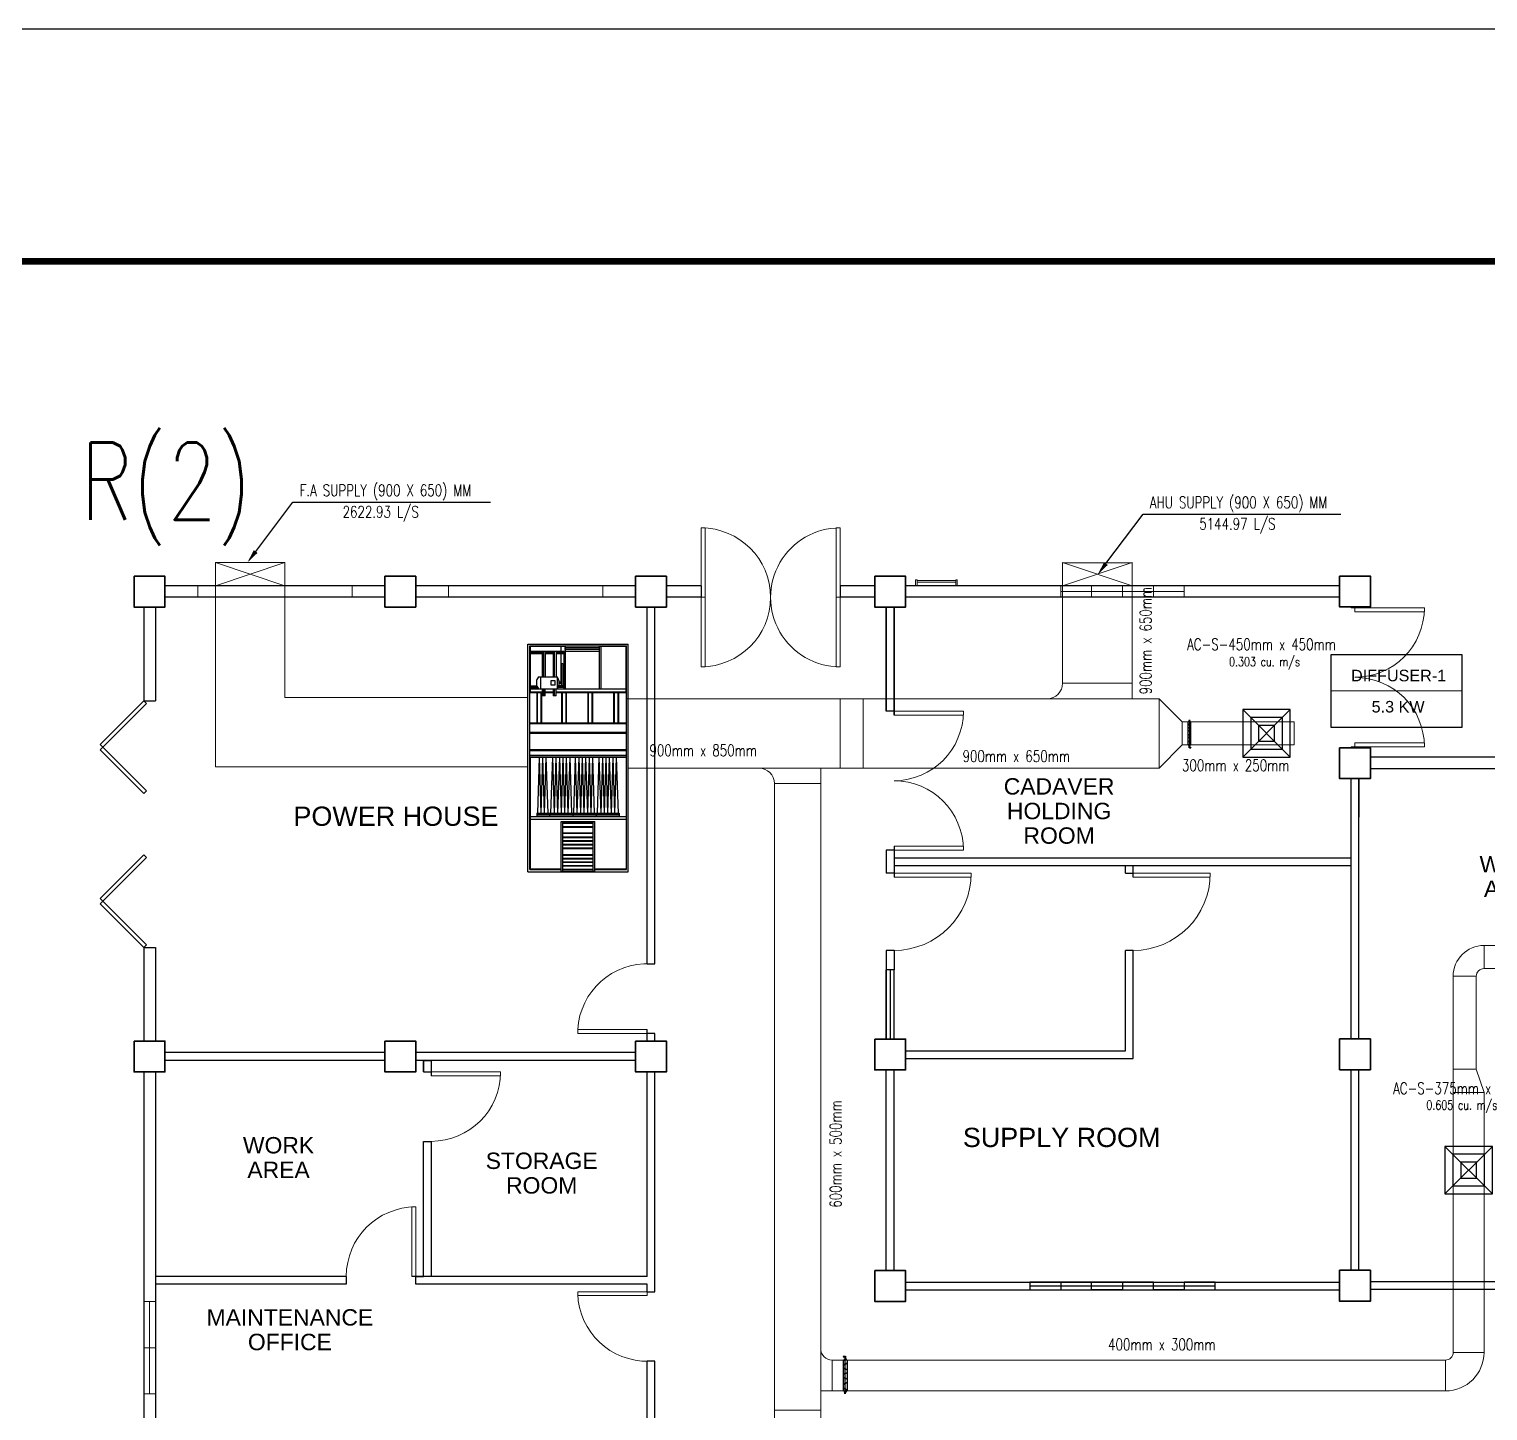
# Model space of a CAD drawing. Header units: millimetres. Extents: x -116 to 421, y 1 to 342.
# Drawn here: x 117.76 to 136.67, y 142.86 to 160.77 of the extents above; entities that cross this region are included whole.
import ezdxf
from ezdxf import colors
from ezdxf.entities.mleader import LeaderData, LeaderLine
from ezdxf.math import Vec2, Vec3

# ---------------------------------------------------------------- set-up
doc = ezdxf.new("R2010")
doc.units = ezdxf.units.MM
doc.header["$MEASUREMENT"] = 0
for name, color, linetype in [('.1', 1, 'Continuous'), ('A.C.VOLUM DAMPER', 7, 'Continuous'), ('diffuser', 7, 'Continuous'), ('ducting label', 7, 'Continuous'), ('label', 7, 'Continuous'), ('Legends', 7, 'Continuous'), ('template', 7, 'Continuous')]:
    doc.layers.add(name, color=color, linetype=linetype)
doc.layers.add('ahu line', color=7, linetype='Continuous', lineweight=20)
doc.styles.add('Arch-Dim', font='simplex.shx', dxfattribs={"width": 0.75})
doc.styles.add('arial', font='arial.ttf')
doc.styles.get("Standard").update_dxf_attribs({"font": 'arial.ttf'})
doc.styles.add('SWISSLT175', font='swissl.ttf', dxfattribs={"height": 0.175})

# ---------------------------------------------------------------- blocks, each defined once
blk = doc.blocks.new('AC-S-12')
at = {"layer": 'diffuser'}
for p, q in [((-0.15, 0.15), (0.15, -0.15)), ((0.15, 0.15), (-0.15, -0.15)), ((-0.15, 0.15), (-0.15, -0.15)), ((0.15, 0.15), (-0.15, 0.15)), ((-0.1, 0.1), (-0.1, -0.1)), ((0.1, 0.1), (-0.1, 0.1)), ((0.1, -0.1), (0.1, 0.1)), ((0.15, -0.15), (0.15, 0.15)), ((-0.05, 0.05), (-0.05, -0.05)), ((0.05, 0.05), (-0.05, 0.05)), ((0.05, -0.05), (0.05, 0.05)), ((-0.05, -0.05), (0.05, -0.05)), ((-0.15, -0.15), (0.15, -0.15)), ((-0.1, -0.1), (0.1, -0.1))]:
    blk.add_line(p, q, dxfattribs=at)
for points in [[(-0.3582, 0.3582, 0, 0.0447, 0), (-0.2951, 0.295, 0, 0, 0), (-0.15, 0.15, 0, 0, 0)], [(0.3582, 0.3582, 0, 0.0447, 0), (0.2951, 0.295, 0, 0, 0), (0.15, 0.15, 0, 0, 0)], [(-0.3582, -0.3582, 0, 0.0447, 0), (-0.2951, -0.295, 0, 0, 0), (-0.15, -0.15, 0, 0, 0)], [(0.3582, -0.3582, 0, 0.0447, 0), (0.2951, -0.295, 0, 0, 0), (0.15, -0.15, 0, 0, 0)]]:
    blk.add_lwpolyline(points, format="xyseb", dxfattribs=at)
blk = doc.blocks.new('fcu')
at = {"layer": 'diffuser', "color": 7, "xscale": 2.052644456280903, "yscale": 2.052644456280903, "zscale": 2.052644456280903}
blk.add_blockref('AC-S-12', (0, 0), dxfattribs=at)

msp = doc.modelspace()

# ---------------------------------------------------------------- hatches: boundary and pattern name
for points in [[(124.712, 152.753), (125.15, 152.753), (125.15, 152.726), (124.712, 152.726)], [(124.683, 152.544), (124.683, 152.236), (124.663, 152.236), (124.663, 152.544)]]:
    msp.add_hatch(color=256).paths.add_polyline_path(points)
at = {"layer": 'A.C.VOLUM DAMPER'}
h = msp.add_hatch(dxfattribs=at)
h.set_pattern_fill('ANSI31', color=256, scale=0.001864, angle=-90, style=0)
h.set_pattern_definition([(315, (-296.8530908, -89.86526054), (0.00016477009232, 0.00016477009232), [])])
h.paths.add_polyline_path([(132.806, 151.478), (132.811, 151.478), (132.811, 151.489), (132.794, 151.489), (132.794, 151.478), (132.799, 151.478), (132.799, 151.451), (132.823, 151.451), (132.823, 151.457), (132.806, 151.457)])
h = msp.add_hatch(dxfattribs=at)
h.set_pattern_fill('ANSI31', color=256, scale=0.002646, angle=-270, style=0)
h.set_pattern_definition([(135, (738.28858828, 486.14475648), (-0.00023391046708, -0.00023391046708), [])])
h.paths.add_polyline_path([(128.337, 143.53), (128.33, 143.53), (128.33, 143.515), (128.354, 143.515), (128.354, 143.53), (128.347, 143.53), (128.347, 143.568), (128.313, 143.568), (128.313, 143.559), (128.337, 143.559)])

# ---------------------------------------------------------------- linework, layer by layer
at = {"layer": '.1', "color": 0}
msp.add_line((191.938, 160.768), (92.663, 160.768), dxfattribs=at)
at = {"color": 8, "lineweight": 13}
for p, q in [((126.474, 153.403), (126.474, 154.303)), ((126.474, 154.303), (126.524, 154.303)), ((126.524, 154.303), (126.524, 153.403)), ((128.274, 154.303), (128.224, 154.303)), ((128.224, 154.303), (128.224, 153.403)), ((128.274, 153.403), (128.274, 154.303)), ((126.474, 153.403), (126.474, 152.503)), ((126.474, 153.403), (126.524, 153.403)), ((126.524, 153.403), (126.474, 153.403)), ((126.474, 153.353), (126.474, 152.502)), ((126.524, 152.503), (126.524, 153.403)), ((128.224, 152.503), (128.224, 153.403)), ((128.224, 153.403), (128.274, 153.403)), ((128.224, 153.403), (128.274, 153.403)), ((128.274, 153.453), (128.274, 153.353)), ((128.274, 153.403), (128.274, 152.503)), ((128.274, 153.353), (128.274, 152.503)), ((134.899, 153.278), (134.899, 153.266)), ((134.899, 153.266), (134.949, 153.266)), ((134.949, 153.266), (135.849, 153.266)), ((134.949, 153.216), (134.949, 153.266)), ((135.849, 153.216), (134.949, 153.216)), ((134.999, 153.266), (134.999, 153.278)), ((135.849, 153.266), (135.849, 153.216)), ((126.474, 152.503), (126.524, 152.503)), ((128.274, 152.503), (128.224, 152.503)), ((128.974, 151.926), (129.874, 151.926)), ((129.874, 151.876), (128.974, 151.876)), ((129.874, 151.926), (129.874, 151.876)), ((134.899, 151.454), (134.899, 151.466)), ((134.899, 151.466), (134.949, 151.466)), ((135.849, 151.516), (134.949, 151.516)), ((134.949, 151.466), (134.949, 151.516)), ((134.949, 151.466), (135.849, 151.466)), ((134.999, 151.454), (134.999, 151.466)), ((135.849, 151.466), (135.849, 151.516)), ((129.874, 150.176), (128.974, 150.176)), ((129.874, 150.126), (129.874, 150.176)), ((128.974, 150.126), (129.874, 150.126)), ((128.974, 149.826), (129.974, 149.826)), ((129.974, 149.776), (128.974, 149.776)), ((129.974, 149.826), (129.974, 149.776)), ((132.074, 149.826), (133.074, 149.826)), ((133.074, 149.776), (132.074, 149.776)), ((124.874, 147.801), (125.774, 147.801)), ((124.874, 147.751), (124.874, 147.801)), ((125.774, 147.751), (124.874, 147.751)), ((122.974, 147.251), (123.874, 147.251)), ((123.874, 147.201), (122.974, 147.201)), ((123.874, 147.251), (123.874, 147.201)), ((122.724, 145.501), (122.724, 144.601)), ((122.774, 145.501), (122.724, 145.501)), ((122.774, 144.601), (122.774, 145.501)), ((124.874, 144.401), (124.874, 144.351)), ((125.774, 144.401), (124.874, 144.401)), ((124.874, 144.351), (125.774, 144.351)), ((125.774, 144.351), (125.774, 144.401))]:
    msp.add_line(p, q, dxfattribs=at)
at = {"color": 8, "lineweight": 25}
for p, q in [((122.374, 153.553), (119.524, 153.553)), ((125.624, 153.553), (122.774, 153.553)), ((126.474, 153.553), (126.024, 153.553)), ((126.474, 153.553), (126.024, 153.553)), ((126.474, 153.553), (126.474, 153.403)), ((128.724, 153.553), (128.274, 153.553)), ((128.724, 153.553), (128.274, 153.553)), ((128.274, 153.553), (128.274, 153.403)), ((134.749, 153.553), (129.124, 153.553)), ((122.374, 153.403), (119.524, 153.403)), ((125.624, 153.403), (122.774, 153.403)), ((126.474, 153.403), (126.024, 153.403)), ((128.724, 153.403), (128.274, 153.403)), ((134.749, 153.403), (129.124, 153.403)), ((119.249, 153.276), (119.249, 152.063)), ((119.249, 153.276), (119.249, 152.063)), ((119.399, 153.276), (119.399, 152.063)), ((125.774, 148.651), (125.774, 153.276)), ((125.874, 148.651), (125.874, 153.276)), ((128.874, 151.926), (128.874, 153.276)), ((128.874, 153.276), (128.874, 151.926)), ((128.974, 151.876), (128.974, 153.276)), ((128.974, 153.276), (128.974, 151.876)), ((119.249, 152.063), (119.399, 152.063)), ((128.974, 151.926), (128.874, 151.926)), ((140.749, 151.329), (135.149, 151.329)), ((140.749, 151.179), (135.149, 151.179)), ((134.899, 147.679), (134.899, 151.054)), ((134.899, 150.526), (134.899, 151.054)), ((134.999, 147.679), (134.999, 151.054)), ((134.999, 151.054), (134.999, 150.554)), ((128.974, 150.176), (128.974, 149.776)), ((128.874, 150.126), (128.874, 149.826)), ((128.974, 150.126), (128.874, 150.126)), ((128.974, 150.026), (134.899, 150.026)), ((128.974, 149.826), (128.874, 149.826)), ((128.974, 149.926), (134.899, 149.926)), ((131.974, 149.826), (131.974, 149.926)), ((131.974, 149.826), (132.074, 149.826)), ((132.074, 149.776), (132.074, 149.926)), ((119.249, 148.863), (119.249, 147.651)), ((119.249, 148.863), (119.249, 147.651)), ((119.249, 148.863), (119.399, 148.863)), ((119.399, 148.863), (119.399, 147.651)), ((128.874, 148.826), (128.874, 148.576)), ((128.974, 148.826), (128.874, 148.826)), ((128.974, 148.826), (128.974, 148.576)), ((132.074, 148.826), (131.974, 148.826)), ((131.974, 147.526), (131.974, 148.826)), ((132.074, 147.426), (132.074, 148.826)), ((125.774, 147.651), (125.774, 147.801)), ((125.874, 147.751), (125.774, 147.751)), ((125.874, 147.651), (125.874, 147.751)), ((122.374, 147.501), (119.524, 147.501)), ((125.624, 147.501), (122.774, 147.501)), ((129.124, 147.526), (131.974, 147.526)), ((122.374, 147.401), (119.524, 147.401)), ((125.624, 147.401), (122.774, 147.401)), ((122.874, 147.401), (122.974, 147.401)), ((122.874, 147.251), (122.874, 147.401)), ((122.874, 147.401), (122.874, 147.251)), ((122.974, 147.401), (122.974, 147.201)), ((129.124, 147.426), (131.974, 147.426)), ((119.249, 147.251), (119.249, 141.651)), ((119.399, 147.251), (119.399, 141.651)), ((122.874, 147.251), (122.974, 147.251)), ((125.774, 144.601), (125.774, 147.251)), ((125.874, 144.401), (125.874, 147.251)), ((128.874, 144.676), (128.874, 147.276)), ((128.974, 144.676), (128.974, 147.276)), ((134.899, 144.679), (134.899, 147.279)), ((134.999, 144.679), (134.999, 147.279)), ((122.874, 144.601), (122.874, 146.351)), ((122.874, 146.351), (122.974, 146.351)), ((122.974, 146.351), (122.974, 144.601)), ((121.874, 144.601), (119.399, 144.601)), ((121.874, 144.501), (119.399, 144.501)), ((121.874, 144.601), (121.874, 144.501)), ((125.774, 144.601), (122.724, 144.601)), ((122.774, 144.601), (122.874, 144.601)), ((122.774, 144.501), (122.774, 144.601)), ((125.774, 144.501), (122.774, 144.501)), ((125.774, 144.401), (125.774, 144.501)), ((129.124, 144.526), (134.749, 144.526)), ((140.749, 144.529), (135.149, 144.529)), ((125.774, 144.401), (125.874, 144.401)), ((129.124, 144.426), (134.749, 144.426)), ((140.749, 144.429), (135.149, 144.429)), ((125.774, 141.651), (125.774, 143.501)), ((125.874, 143.501), (125.774, 143.501)), ((125.874, 141.651), (125.874, 143.501))]:
    msp.add_line(p, q, dxfattribs=at)
at = {"color": 8, "lineweight": 9}
for p, q in [((119.949, 153.553), (119.949, 153.403)), ((121.949, 153.553), (121.949, 153.403)), ((124.199, 153.553), (123.199, 153.553)), ((123.199, 153.553), (123.199, 153.403)), ((124.199, 153.553), (125.199, 153.553)), ((125.199, 153.553), (125.199, 153.403)), ((129.274, 153.631), (129.254, 153.631)), ((129.254, 153.631), (129.254, 153.551)), ((129.274, 153.551), (129.274, 153.631)), ((129.524, 153.621), (129.274, 153.621)), ((129.524, 153.601), (129.274, 153.601)), ((129.524, 153.621), (129.774, 153.621)), ((129.524, 153.601), (129.774, 153.601)), ((129.774, 153.551), (129.774, 153.631)), ((129.774, 153.631), (129.794, 153.631)), ((129.794, 153.631), (129.794, 153.551)), ((131.936, 153.553), (131.136, 153.553)), ((131.136, 153.553), (131.136, 153.403)), ((131.536, 153.553), (131.536, 153.403)), ((131.936, 153.553), (132.736, 153.553)), ((131.936, 153.553), (131.936, 153.403)), ((132.336, 153.553), (132.336, 153.403)), ((132.736, 153.553), (132.736, 153.403)), ((132.736, 153.478), (131.136, 153.478)), ((119.399, 144.276), (119.249, 144.276)), ((119.324, 144.276), (119.324, 143.076)), ((119.399, 143.676), (119.399, 144.276)), ((119.399, 143.676), (119.249, 143.676)), ((119.399, 143.676), (119.399, 143.076)), ((119.399, 143.076), (119.249, 143.076))]:
    msp.add_line(p, q, dxfattribs=at)
for p, q in [((124.227, 152.796), (125.527, 152.796)), ((124.227, 149.846), (124.227, 152.796)), ((125.527, 149.846), (125.527, 152.796)), ((124.252, 152.773), (125.506, 152.773)), ((124.252, 149.874), (124.252, 152.773)), ((124.712, 152.765), (124.258, 152.765)), ((124.258, 152.765), (124.258, 152.172)), ((125.15, 152.702), (124.258, 152.702)), ((124.414, 152.689), (124.258, 152.689)), ((124.414, 152.686), (124.258, 152.686)), ((124.414, 152.671), (124.258, 152.671)), ((124.414, 152.702), (124.414, 152.371)), ((124.433, 152.371), (124.433, 152.702)), ((124.435, 152.371), (124.435, 152.702)), ((124.454, 152.702), (124.454, 152.371)), ((124.554, 152.689), (124.454, 152.689)), ((124.554, 152.686), (124.454, 152.686)), ((124.554, 152.671), (124.454, 152.671)), ((124.554, 152.702), (124.554, 152.371)), ((124.573, 152.371), (124.573, 152.702)), ((124.574, 152.371), (124.574, 152.702)), ((124.593, 152.702), (124.593, 152.371)), ((124.692, 152.689), (124.593, 152.689)), ((124.692, 152.686), (124.593, 152.686)), ((124.692, 152.671), (124.593, 152.671)), ((124.654, 152.765), (124.654, 152.702)), ((124.654, 152.671), (124.654, 152.302)), ((124.692, 152.702), (124.692, 152.218)), ((124.712, 152.765), (124.712, 152.218)), ((125.15, 152.765), (125.15, 152.218)), ((125.498, 152.765), (125.15, 152.765)), ((125.175, 152.765), (125.175, 152.218)), ((125.498, 152.765), (125.498, 152.172)), ((125.506, 149.874), (125.506, 152.773)), ((124.258, 152.255), (124.342, 152.255)), ((124.258, 152.249), (124.344, 152.249)), ((124.258, 152.245), (124.346, 152.245)), ((124.258, 152.236), (124.352, 152.236)), ((124.258, 152.218), (125.498, 152.218)), ((124.339, 152.324), (124.339, 152.265)), ((124.339, 152.324), (124.339, 152.265)), ((124.374, 152.371), (124.608, 152.371)), ((124.39, 152.371), (124.39, 152.218)), ((124.39, 152.371), (124.39, 152.218)), ((124.39, 152.371), (124.608, 152.371)), ((124.414, 152.218), (124.414, 152.125)), ((124.433, 152.125), (124.433, 152.218)), ((124.435, 152.125), (124.435, 152.218)), ((124.454, 152.125), (124.454, 152.218)), ((124.554, 152.218), (124.554, 152.125)), ((124.573, 152.125), (124.573, 152.218)), ((124.574, 152.125), (124.574, 152.218)), ((124.593, 152.125), (124.593, 152.218)), ((124.608, 152.371), (124.608, 152.218)), ((124.608, 152.371), (124.608, 152.218)), ((124.692, 152.236), (124.62, 152.236)), ((124.692, 152.245), (124.624, 152.245)), ((124.692, 152.249), (124.625, 152.249)), ((124.692, 152.255), (124.626, 152.255)), ((124.628, 152.324), (124.628, 152.265)), ((124.628, 152.324), (124.628, 152.265)), ((124.663, 152.302), (124.628, 152.302)), ((124.663, 152.288), (124.628, 152.288)), ((124.414, 152.172), (124.252, 152.172)), ((124.414, 152.164), (124.258, 152.164)), ((124.347, 151.77), (124.347, 152.164)), ((124.354, 151.77), (124.354, 152.164)), ((124.401, 151.77), (124.401, 152.164)), ((124.408, 151.77), (124.408, 152.164)), ((124.454, 152.125), (124.414, 152.125)), ((124.554, 152.172), (124.454, 152.172)), ((124.554, 152.164), (124.454, 152.164)), ((124.593, 152.125), (124.554, 152.125)), ((125.506, 152.172), (124.593, 152.172)), ((125.5, 152.164), (124.593, 152.164)), ((124.669, 151.77), (124.669, 152.164)), ((124.676, 151.77), (124.676, 152.164)), ((124.723, 151.77), (124.723, 152.164)), ((124.73, 151.77), (124.73, 152.164)), ((125.008, 151.77), (125.008, 152.164)), ((125.015, 151.77), (125.015, 152.164)), ((125.062, 151.77), (125.062, 152.164)), ((125.069, 151.77), (125.069, 152.164)), ((125.344, 151.77), (125.344, 152.164)), ((125.351, 151.77), (125.351, 152.164)), ((125.398, 151.77), (125.398, 152.164)), ((125.405, 151.77), (125.405, 152.164)), ((125.506, 151.77), (124.252, 151.77)), ((125.506, 151.762), (124.252, 151.762)), ((125.506, 151.649), (124.252, 151.649)), ((125.506, 151.641), (124.258, 151.641)), ((125.506, 151.639), (124.258, 151.639)), ((125.506, 151.425), (124.252, 151.425)), ((125.506, 151.353), (124.252, 151.353)), ((125.506, 151.35), (124.252, 151.35)), ((125.506, 151.416), (124.258, 151.416)), ((125.506, 151.414), (124.258, 151.414)), ((124.258, 151.326), (124.258, 149.884)), ((125.5, 151.325), (124.258, 151.325)), ((124.355, 150.607), (124.377, 151.325)), ((124.4, 150.607), (124.377, 151.325)), ((124.4, 150.607), (124.422, 151.325)), ((124.445, 150.607), (124.422, 151.325)), ((124.445, 150.607), (124.467, 151.325)), ((124.49, 150.607), (124.467, 151.325)), ((124.527, 150.607), (124.55, 151.325)), ((124.572, 150.607), (124.55, 151.325)), ((124.572, 150.607), (124.595, 151.325)), ((124.617, 150.607), (124.595, 151.325)), ((124.617, 150.607), (124.64, 151.325)), ((124.662, 150.607), (124.64, 151.325)), ((124.662, 150.607), (124.685, 151.325)), ((124.707, 150.607), (124.685, 151.325)), ((124.707, 150.607), (124.73, 151.325)), ((124.752, 150.607), (124.73, 151.325)), ((124.752, 150.607), (124.774, 151.325)), ((124.797, 150.607), (124.774, 151.325)), ((124.823, 150.607), (124.846, 151.325)), ((124.868, 150.607), (124.846, 151.325)), ((124.868, 150.607), (124.891, 151.325)), ((124.913, 150.607), (124.891, 151.325)), ((124.913, 150.607), (124.936, 151.325)), ((124.958, 150.607), (124.936, 151.325)), ((124.958, 150.607), (124.981, 151.325)), ((125.003, 150.607), (124.981, 151.325)), ((125.003, 150.607), (125.026, 151.325)), ((125.048, 150.607), (125.026, 151.325)), ((125.048, 150.607), (125.07, 151.325)), ((125.093, 150.607), (125.07, 151.325)), ((125.131, 150.607), (125.154, 151.325)), ((125.176, 150.607), (125.154, 151.325)), ((125.176, 150.607), (125.198, 151.325)), ((125.221, 150.607), (125.198, 151.325)), ((125.221, 150.607), (125.243, 151.325)), ((125.266, 150.607), (125.243, 151.325)), ((125.266, 150.607), (125.288, 151.325)), ((125.311, 150.607), (125.288, 151.325)), ((125.311, 150.607), (125.333, 151.325)), ((125.356, 150.607), (125.333, 151.325)), ((125.356, 150.607), (125.378, 151.325)), ((125.401, 150.607), (125.378, 151.325)), ((125.5, 151.326), (125.5, 149.884)), ((125.5, 150.559), (124.258, 150.559)), ((125.5, 150.523), (124.258, 150.523)), ((124.344, 150.607), (125.41, 150.607)), ((124.344, 150.607), (124.344, 150.559)), ((124.344, 150.592), (125.41, 150.592)), ((124.344, 150.572), (125.41, 150.572)), ((124.508, 150.607), (124.508, 150.559)), ((124.811, 150.607), (124.811, 150.559)), ((125.114, 150.607), (125.114, 150.559)), ((125.41, 150.607), (125.41, 150.559)), ((124.66, 150.499), (125.094, 150.499)), ((124.66, 149.855), (124.66, 150.499)), ((124.679, 149.855), (124.679, 150.499)), ((124.679, 150.483), (125.075, 150.483)), ((124.679, 150.476), (125.075, 150.476)), ((124.679, 150.431), (125.075, 150.431)), ((124.679, 150.424), (125.075, 150.424)), ((124.679, 150.35), (125.075, 150.35)), ((124.679, 150.344), (125.075, 150.344)), ((125.075, 149.855), (125.075, 150.499)), ((125.094, 149.855), (125.094, 150.499)), ((124.679, 150.297), (125.075, 150.297)), ((124.679, 150.29), (125.075, 150.29)), ((124.679, 150.25), (125.075, 150.25)), ((124.679, 150.243), (125.075, 150.243)), ((124.679, 150.203), (125.075, 150.203)), ((124.679, 150.196), (125.075, 150.196)), ((124.679, 150.156), (125.075, 150.156)), ((124.679, 150.149), (125.075, 150.149)), ((124.679, 150.069), (125.075, 150.069)), ((124.679, 150.062), (125.075, 150.062)), ((124.679, 150.022), (125.075, 150.022)), ((124.679, 150.015), (125.075, 150.015)), ((124.679, 149.975), (125.075, 149.975)), ((124.679, 149.968), (125.075, 149.968)), ((124.227, 149.846), (125.527, 149.846)), ((124.252, 149.874), (124.66, 149.874)), ((124.258, 149.884), (124.66, 149.884)), ((124.66, 149.855), (125.094, 149.855)), ((124.679, 149.928), (125.075, 149.928)), ((124.679, 149.921), (125.075, 149.921)), ((124.679, 149.881), (125.075, 149.881)), ((124.679, 149.874), (125.075, 149.874)), ((125.094, 149.884), (125.5, 149.884)), ((125.094, 149.874), (125.506, 149.874))]:
    msp.add_line(p, q)
at = {"color": 8, "lineweight": 9, "ltscale": 0.4}
msp.add_line((136.467, 151.179), (135.977, 151.179), dxfattribs=at)
at = {"color": 8, "lineweight": -2}
for p, q in [((125.774, 148.651), (125.874, 148.651)), ((128.874, 147.676), (128.874, 148.576)), ((128.874, 148.576), (128.874, 147.676)), ((128.974, 148.576), (128.874, 148.576)), ((128.924, 148.576), (128.924, 147.676)), ((128.974, 147.676), (128.974, 148.576)), ((128.974, 147.676), (128.974, 148.576)), ((131.974, 147.426), (132.074, 147.426)), ((131.936, 144.526), (130.736, 144.526)), ((130.736, 144.526), (130.736, 144.426)), ((130.736, 144.476), (133.136, 144.476)), ((131.536, 144.526), (131.136, 144.526)), ((131.136, 144.526), (131.136, 144.426)), ((131.536, 144.426), (131.536, 144.526)), ((132.336, 144.526), (131.936, 144.526)), ((131.936, 144.526), (131.936, 144.426)), ((132.336, 144.426), (132.336, 144.526)), ((133.136, 144.526), (132.736, 144.526)), ((132.736, 144.526), (132.736, 144.426)), ((133.136, 144.426), (133.136, 144.526)), ((130.736, 144.426), (133.136, 144.426)), ((131.936, 144.426), (131.536, 144.426)), ((132.736, 144.426), (132.336, 144.426))]:
    msp.add_line(p, q, dxfattribs=at)
at = {"color": 8, "lineweight": 35}
for points in [[(119.124, 153.676), (119.524, 153.676), (119.524, 153.276), (119.124, 153.276)], [(122.374, 153.676), (122.774, 153.676), (122.774, 153.276), (122.374, 153.276)], [(125.624, 153.676), (126.024, 153.676), (126.024, 153.276), (125.624, 153.276)], [(128.724, 153.676), (129.124, 153.676), (129.124, 153.276), (128.724, 153.276)], [(134.749, 153.678), (135.149, 153.678), (135.149, 153.278), (134.749, 153.278)], [(134.749, 151.454), (135.149, 151.454), (135.149, 151.054), (134.749, 151.054)], [(128.724, 147.676), (129.124, 147.676), (129.124, 147.276), (128.724, 147.276)], [(134.749, 147.679), (135.149, 147.679), (135.149, 147.279), (134.749, 147.279)], [(119.124, 147.651), (119.524, 147.651), (119.524, 147.251), (119.124, 147.251)], [(122.374, 147.651), (122.774, 147.651), (122.774, 147.251), (122.374, 147.251)], [(125.624, 147.651), (126.024, 147.651), (126.024, 147.251), (125.624, 147.251)], [(128.724, 144.676), (129.124, 144.676), (129.124, 144.276), (128.724, 144.276)], [(134.749, 144.679), (135.149, 144.679), (135.149, 144.279), (134.749, 144.279)]]:
    msp.add_lwpolyline(points, close=True, dxfattribs=at)
at = {"color": 8, "lineweight": 9}
for points in [[(119.949, 153.553), (121.949, 153.553), (121.949, 153.403), (119.949, 153.403)], [(123.199, 153.553), (125.199, 153.553), (125.199, 153.403), (123.199, 153.403)], [(131.136, 153.553), (132.736, 153.553), (132.736, 153.403), (131.136, 153.403)], [(130.736, 144.526), (133.136, 144.526), (133.136, 144.426), (130.736, 144.426)], [(119.249, 144.276), (119.399, 144.276), (119.399, 143.076), (119.249, 143.076)]]:
    msp.add_lwpolyline(points, close=True, dxfattribs=at)
for points in [[(124.712, 152.753), (125.15, 152.753), (125.15, 152.726), (124.712, 152.726)], [(124.683, 152.544), (124.683, 152.236), (124.663, 152.236), (124.663, 152.544)], [(124.582, 152.268), (124.582, 152.32), (124.527, 152.32), (124.527, 152.268)]]:
    msp.add_lwpolyline(points, close=True)
at = {"color": 8, "lineweight": 13}
for points in [[(119.284, 152.028), (119.249, 152.063), (118.683, 151.497), (118.718, 151.462)], [(119.284, 150.896), (119.249, 150.861), (118.683, 151.427), (118.718, 151.462)], [(119.284, 150.03), (119.249, 150.065), (118.683, 149.499), (118.718, 149.464)], [(119.284, 148.898), (119.249, 148.863), (118.683, 149.429), (118.718, 149.464)]]:
    msp.add_lwpolyline(points, close=True, dxfattribs=at)
for centre, radius, start, end in [((126.474, 153.403), 0.9, 270.0079, 90), ((128.274, 153.403), 0.9, 90, 270.0009), ((134.949, 153.266), 0.9, 270, 0), ((134.949, 151.466), 0.9, 0, 90), ((128.974, 151.926), 0.9, 270, 0), ((128.974, 150.126), 0.9, 0, 90), ((128.974, 149.826), 1, 270, 0), ((132.074, 149.826), 1, 270, 0), ((125.774, 147.751), 0.901, 86.8202, 176.8202), ((122.974, 147.251), 0.9, 270, 0), ((122.774, 144.601), 0.9, 90, 180), ((125.774, 144.401), 0.9, 181.5911, 271.5911)]:
    msp.add_arc(centre, radius, start, end, dxfattribs=at)
for centre, radius, start, end in [((124.406, 152.311), 0.0687, 118.1626, 169.0592), ((124.406, 152.278), 0.0687, 190.9408, 241.8374), ((124.54, 152.315), 0.0881, 5.8073, 39.822), ((124.549, 152.271), 0.0791, 318.1775, 356.1932)]:
    msp.add_arc(centre, radius, start, end)
at = {"layer": 'A.C.VOLUM DAMPER'}
for p, q in [((132.784, 151.789), (132.784, 151.489)), ((132.82, 151.742), (132.785, 151.762)), ((132.82, 151.723), (132.785, 151.703)), ((132.82, 151.655), (132.785, 151.676)), ((132.794, 151.792), (132.804, 151.801)), ((132.794, 151.79), (132.806, 151.801)), ((132.794, 151.801), (132.81, 151.801)), ((132.794, 151.794), (132.802, 151.801)), ((132.794, 151.79), (132.794, 151.801)), ((132.794, 151.8), (132.796, 151.801)), ((132.794, 151.798), (132.798, 151.801)), ((132.794, 151.796), (132.8, 151.801)), ((132.794, 151.8), (132.805, 151.79)), ((132.794, 151.798), (132.803, 151.79)), ((132.794, 151.796), (132.801, 151.79)), ((132.794, 151.794), (132.799, 151.79)), ((132.794, 151.792), (132.797, 151.79)), ((132.795, 151.801), (132.807, 151.79)), ((132.796, 151.79), (132.808, 151.801)), ((132.797, 151.801), (132.809, 151.79)), ((132.799, 151.817), (132.799, 151.801)), ((132.799, 151.806), (132.804, 151.801)), ((132.799, 151.804), (132.801, 151.801)), ((132.799, 151.802), (132.799, 151.801)), ((132.799, 151.801), (132.81, 151.791)), ((132.799, 151.79), (132.81, 151.801)), ((132.8, 151.801), (132.805, 151.807)), ((132.801, 151.801), (132.81, 151.793)), ((132.801, 151.79), (132.81, 151.799)), ((132.802, 151.801), (132.805, 151.805)), ((132.803, 151.79), (132.81, 151.797)), ((132.803, 151.795), (132.803, 151.489)), ((132.804, 151.801), (132.805, 151.803)), ((132.804, 151.801), (132.81, 151.795)), ((132.805, 151.817), (132.805, 151.801)), ((132.805, 151.79), (132.81, 151.795)), ((132.806, 151.801), (132.81, 151.797)), ((132.807, 151.79), (132.81, 151.793)), ((132.808, 151.801), (132.81, 151.799)), ((132.809, 151.79), (132.81, 151.791)), ((132.81, 151.801), (132.81, 151.79)), ((132.81, 151.801), (132.81, 151.801)), ((132.822, 151.489), (132.822, 151.789)), ((132.82, 151.633), (132.785, 151.613)), ((132.82, 151.57), (132.785, 151.591)), ((132.82, 151.548), (132.785, 151.527)), ((132.794, 151.489), (132.794, 151.478)), ((132.811, 151.489), (132.794, 151.489)), ((132.794, 151.478), (132.799, 151.478)), ((132.799, 151.451), (132.799, 151.478)), ((132.806, 151.478), (132.811, 151.478)), ((132.806, 151.457), (132.806, 151.478)), ((132.823, 151.457), (132.806, 151.457)), ((132.811, 151.478), (132.811, 151.489)), ((132.823, 151.451), (132.823, 151.457)), ((132.823, 151.451), (132.799, 151.451)), ((128.313, 143.568), (128.347, 143.568)), ((128.313, 143.559), (128.337, 143.559)), ((128.315, 143.515), (128.315, 143.115)), ((128.33, 143.53), (128.33, 143.515)), ((128.342, 143.11), (128.342, 143.515)), ((128.347, 143.568), (128.347, 143.53)), ((128.354, 143.515), (128.354, 143.53)), ((128.369, 143.115), (128.369, 143.515)), ((128.317, 143.448), (128.367, 143.478)), ((128.317, 143.417), (128.367, 143.387)), ((128.317, 143.327), (128.367, 143.356)), ((128.317, 143.296), (128.367, 143.266)), ((128.317, 143.199), (128.367, 143.229)), ((128.317, 143.156), (128.367, 143.126)), ((128.342, 143.115), (128.331, 143.104)), ((128.345, 143.115), (128.331, 143.101)), ((128.348, 143.115), (128.331, 143.098)), ((128.333, 143.115), (128.331, 143.113)), ((128.336, 143.115), (128.331, 143.11)), ((128.339, 143.115), (128.331, 143.107)), ((128.331, 143.098), (128.331, 143.115)), ((128.346, 143.098), (128.331, 143.113)), ((128.344, 143.098), (128.331, 143.11)), ((128.341, 143.098), (128.331, 143.107)), ((128.338, 143.098), (128.331, 143.104)), ((128.335, 143.098), (128.331, 143.101)), ((128.354, 143.098), (128.331, 143.098)), ((128.332, 143.098), (128.331, 143.098)), ((128.349, 143.098), (128.333, 143.115)), ((128.351, 143.115), (128.334, 143.098)), ((128.352, 143.098), (128.336, 143.115)), ((128.354, 143.115), (128.337, 143.098)), ((128.343, 143.098), (128.338, 143.093)), ((128.346, 143.098), (128.338, 143.09)), ((128.338, 143.077), (128.338, 143.098)), ((128.34, 143.098), (128.338, 143.096)), ((128.354, 143.099), (128.339, 143.115)), ((128.354, 143.112), (128.34, 143.098)), ((128.347, 143.092), (128.341, 143.098)), ((128.354, 143.102), (128.342, 143.115)), ((128.354, 143.109), (128.343, 143.098)), ((128.347, 143.095), (128.344, 143.098)), ((128.354, 143.105), (128.345, 143.115)), ((128.354, 143.106), (128.346, 143.098)), ((128.347, 143.098), (128.346, 143.098)), ((128.347, 143.077), (128.347, 143.098)), ((128.354, 143.108), (128.348, 143.115)), ((128.354, 143.103), (128.349, 143.098)), ((128.354, 143.111), (128.35, 143.115)), ((128.354, 143.1), (128.352, 143.098)), ((128.354, 143.114), (128.353, 143.115)), ((128.354, 143.115), (128.354, 143.098))]:
    msp.add_line(p, q, dxfattribs=at)
at = {"layer": 'A.C.VOLUM DAMPER', "extrusion": (0, 0, -1)}
for centre, major_axis, start_param, end_param in [((132.803, 151.744), (0.00251, 0.00251), 2.356195, 5.497787), ((132.803, 151.713), (0.00251, 0.00251), 2.356195, 5.497787), ((132.803, 151.666), (0.00251, 0.00251), 2.356195, 5.497787), ((132.803, 151.752), (0.00251, -0.00251), 3.926991, 7.068583), ((132.803, 151.713), (0.00251, -0.00251), 3.926991, 7.068583), ((132.803, 151.666), (0.00251, -0.00251), 3.926991, 7.068583), ((132.803, 151.623), (0.00251, 0.00251), 2.356194, 5.497787), ((132.803, 151.58), (0.00251, -0.00251), 0.785398, 3.926991), ((132.803, 151.538), (0.00251, 0.00251), 2.356195, 5.497787), ((132.803, 151.623), (0.00251, -0.00251), 3.926991, 7.068583), ((132.803, 151.58), (0.00251, -0.00251), 3.926991, 7.068583), ((132.803, 151.538), (0.00251, -0.00251), 3.926991, 7.068583), ((128.342, 143.463), (-0.00356, 0.00356), 3.926991, 7.068583), ((128.342, 143.402), (-0.00356, 0.00356), 3.926991, 7.068583), ((128.342, 143.342), (-0.00356, 0.00356), 3.926991, 7.068583), ((128.342, 143.463), (-0.00356, -0.00356), 2.356195, 5.497787), ((128.342, 143.402), (-0.00356, 0.00356), 0.785398, 3.926991), ((128.342, 143.342), (-0.00356, -0.00356), 2.356194, 5.497787), ((128.342, 143.281), (-0.00356, 0.00356), 3.926991, 7.068583), ((128.342, 143.214), (-0.00356, 0.00356), 3.926991, 7.068583), ((128.342, 143.141), (-0.00356, 0.00356), 3.926991, 7.068583), ((128.342, 143.281), (-0.00356, -0.00356), 2.356195, 5.497787), ((128.342, 143.214), (-0.00356, -0.00356), 2.356195, 5.497787), ((128.342, 143.141), (-0.00356, -0.00356), 2.356195, 5.497787)]:
    msp.add_ellipse(centre, major_axis=major_axis, ratio=1, start_param=start_param, end_param=end_param, dxfattribs=at)
at = {"layer": 'ahu line'}
for p, q in [((120.177, 153.553), (120.177, 153.853)), ((120.177, 153.853), (121.077, 153.853)), ((120.177, 153.853), (121.077, 153.553)), ((121.077, 153.853), (120.177, 153.553)), ((121.077, 153.553), (121.077, 153.853)), ((131.159, 153.553), (131.159, 153.853)), ((131.159, 153.553), (132.059, 153.853)), ((132.059, 153.553), (131.159, 153.853)), ((132.058, 153.852), (131.16, 153.852)), ((132.059, 153.553), (132.059, 153.853)), ((120.177, 153.553), (121.077, 153.553)), ((120.177, 153.553), (120.177, 151.204)), ((121.077, 153.553), (121.077, 152.104)), ((131.159, 153.553), (131.159, 153.253)), ((131.159, 153.553), (132.059, 153.553)), ((124.227, 152.104), (121.077, 152.104)), ((128.274, 151.189), (128.274, 152.089)), ((128.574, 151.189), (128.574, 152.089)), ((134.641, 152.19), (136.333, 152.19)), ((120.177, 151.204), (124.227, 151.204)), ((128.024, 142.865), (127.424, 142.865))]:
    msp.add_line(p, q, dxfattribs=at)
at = {"layer": 'ahu line', "linetype": 'Continuous'}
for p, q in [((131.159, 152.289), (131.159, 153.553)), ((132.059, 152.089), (132.059, 153.553)), ((131.159, 152.289), (132.059, 152.289)), ((132.409, 152.089), (125.506, 152.089)), ((132.409, 152.089), (132.709, 151.789)), ((132.409, 152.089), (132.409, 151.189)), ((132.709, 151.489), (132.709, 151.789)), ((132.709, 151.789), (134.161, 151.789)), ((134.161, 151.789), (134.161, 151.489)), ((132.409, 151.189), (132.709, 151.489)), ((132.709, 151.489), (134.161, 151.489)), ((125.527, 151.189), (132.409, 151.189)), ((128.024, 151.189), (128.024, 122.422)), ((127.424, 150.989), (127.424, 115.409)), ((127.424, 150.989), (128.024, 150.989)), ((139.686, 148.89), (136.622, 148.89)), ((136.622, 148.89), (136.622, 148.59)), ((136.222, 148.49), (136.222, 143.615)), ((136.222, 148.49), (136.522, 148.49)), ((136.522, 147.285), (136.522, 148.49)), ((139.686, 148.59), (136.622, 148.59)), ((136.222, 147.285), (136.522, 147.285)), ((136.622, 146.985), (136.522, 147.285)), ((136.222, 146.985), (136.622, 146.985)), ((136.622, 146.985), (136.622, 143.615)), ((136.122, 143.515), (128.174, 143.515)), ((128.174, 143.515), (128.174, 143.115)), ((136.122, 143.115), (136.122, 143.515)), ((136.622, 143.615), (136.222, 143.615)), ((136.122, 143.115), (128.024, 143.115))]:
    msp.add_line(p, q, dxfattribs=at)
for centre, radius, start, end in [((130.959, 152.289), 0.2, 270, 0), ((127.224, 150.989), 0.2, 0, 90), ((136.622, 148.49), 0.4, 90, 180), ((136.622, 148.49), 0.1, 90, 180), ((128.174, 143.665), 0.15, 180, 270), ((136.122, 143.615), 0.5, 270, 0), ((136.122, 143.615), 0.1, 270, 0)]:
    msp.add_arc(centre, radius, start, end, dxfattribs=at)
at = {"layer": 'Legends'}
msp.add_lwpolyline([(134.641, 152.664), (136.333, 152.664), (136.333, 151.715), (134.641, 151.715)], close=True, dxfattribs=at)
at = {"layer": 'template', "linetype": 'Continuous', "const_width": 0.0853}
msp.add_lwpolyline([(98.679, 93.381), (188.93, 93.381), (188.93, 157.76), (98.679, 157.76)], close=True, dxfattribs=at)

# ---------------------------------------------------------------- block references
at = {"layer": 'Legends', "linetype": 'Continuous', "lineweight": 25}
for p in [(133.803, 151.639), (136.422, 145.978)]:
    msp.add_blockref('fcu', p, dxfattribs=at)

# ---------------------------------------------------------------- texts
at = {"layer": 'ahu line', "insert": (134.898, 152.464), "char_height": 0.15, "attachment_point": 1, "style": 'arial'}
msp.add_mtext_dynamic_manual_height_columns('DIFFUSER-1', width=1.02613, gutter_width=1, heights=[0], dxfattribs=at)
at = {"layer": 'ahu line', "insert": (135.165, 152.06), "char_height": 0.15, "attachment_point": 1}
msp.add_mtext_dynamic_manual_height_columns('5.3 KW', width=1.10946, gutter_width=1, heights=[0], dxfattribs=at)
at = {"layer": 'ducting label', "color": 7, "linetype": 'Continuous', "lineweight": 25, "attachment_point": 1, "style": 'Arch-Dim'}
for s, width, insert, char_height in [('\\A1;R(2)', 2.18435, (118.428, 155.408), 1), ('\\A1;{\\C256;F.A SUPPLY (900 X 650) MM }', 3.45404, (121.27, 154.864), 0.15), ('\\A1;AHU SUPPLY (900 X 650) MM ', 3.45404, (132.291, 154.708), 0.15), ('\\A1;2622.93 L/S', 2.37344, (121.826, 154.586), 0.15), ('\\A1;5144.97 L/S', 2.18435, (132.931, 154.431), 0.15), ('\\A1;AC-S-450mm x 450mm', 2.18435, (132.773, 152.869), 0.15), ('\\A1;0.303 cu. m/s', 1.719, (133.318, 152.629), 0.12), ('\\A1;900mm x 850mm', 1.59904, (125.804, 151.494), 0.15), ('\\A1;900mm x 650mm', 1.59904, (129.862, 151.419), 0.15), ('\\A1;300mm x 250mm', 2.3022, (132.707, 151.3), 0.15), ('\\A1;AC-S-375mm x 375mm', 2.20139, (135.443, 147.112), 0.15), ('\\A1;0.605 cu. m/s', 1.719, (135.875, 146.881), 0.12), ('\\A1;400mm x 300mm', 1.76347, (131.749, 143.793), 0.15)]:
    msp.add_mtext_dynamic_manual_height_columns(s, width=width, gutter_width=1.011, heights=[0], dxfattribs=dict(at, insert=insert, char_height=char_height))
at = {"layer": 'ducting label', "color": 7, "linetype": 'Continuous', "lineweight": 25, "char_height": 0.15, "attachment_point": 1, "rotation": 90, "style": 'Arch-Dim'}
for s, width, insert in [('\\A1;900mm x 650mm', 1.59904, (132.162, 152.145)), ('\\A1;600mm x 500mm', 1.66959, (128.143, 145.49))]:
    msp.add_mtext_dynamic_manual_height_columns(s, width=width, gutter_width=1.011, heights=[0], dxfattribs=dict(at, insert=insert))
at = {"layer": 'label', "color": 8, "lineweight": -2, "ltscale": 0.4, "attachment_point": 5, "line_spacing_factor": 0.9, "style": 'SWISSLT175'}
for s, insert, char_height in [('CADAVER \\PHOLDING\\PROOM', (131.114, 150.632), 0.2125), ('POWER HOUSE', (122.518, 150.564), 0.25), ('WORK\\PAREA', (137.025, 149.785), 0.2125), ('WORK\\PAREA', (120.996, 146.141), 0.2125), ('SUPPLY ROOM', (131.147, 146.4), 0.25), ('STORAGE\\PROOM', (124.407, 145.938), 0.2125), ('MAINTENANCE\\POFFICE', (121.143, 143.908), 0.2125)]:
    msp.add_mtext(s, dxfattribs=dict(at, insert=insert, char_height=char_height))

# ---------------------------------------------------------------- leaders
at = {"layer": 'ahu line'}
ml = msp.add_multileader_mtext('Standard', dxfattribs=at)
ml.set_content(' ', color=256)
ml.set_leader_properties()
ml.build(insert=Vec2(0, 0))
ml.multileader.update_dxf_attribs({"dogleg_length": 0.36, "arrow_head_size": 0.18})
ctx = ml.context
ctx.base_point, ctx.char_height, ctx.arrow_head_size, ctx.landing_gap_size, ctx.plane_origin = Vec3(123.743, 154.635), 0.18, 0.18, 0.09, Vec3(120.591, 153.853)
notes = []
notes.append((ctx, [(0, (1, 1, 0), (121.181, 154.635), (1, 0), 2.561, [(0, [(120.591, 153.853)], 0, [])])]))
ctx.mtext.insert, ctx.mtext.flow_direction = Vec3(123.833, 154.725), 5
ml = msp.add_multileader_mtext('Standard', dxfattribs=at)
ml.set_content(' ', color=256)
ml.set_leader_properties()
ml.build(insert=Vec2(0, 0))
ml.multileader.update_dxf_attribs({"dogleg_length": 0.36, "arrow_head_size": 0.18})
ctx = ml.context
ctx.base_point, ctx.char_height, ctx.arrow_head_size, ctx.landing_gap_size, ctx.plane_origin = Vec3(134.764, 154.479), 0.18, 0.18, 0.09, Vec3(131.613, 153.697)
notes.append((ctx, [(0, (1, 1, 0), (132.203, 154.479), (1, 0), 2.561, [(0, [(131.613, 153.697)], 0, [])])]))
ctx.mtext.insert, ctx.mtext.flow_direction = Vec3(134.854, 154.569), 5
for ctx, leaders in notes:
    for number, flags, end, landing, length, lines in leaders:
        leader = LeaderData()
        leader.index, (leader.has_last_leader_line, leader.has_dogleg_vector, leader.attachment_direction) = number, flags
        leader.last_leader_point, leader.dogleg_vector, leader.dogleg_length = Vec3(end), Vec3(landing), length
        for number, points, colour, breaks in lines:
            line = LeaderLine()
            line.index, line.vertices, line.color, line.breaks = number, Vec3.list(points), colors.encode_raw_color(colour), breaks
            leader.lines.append(line)
        ctx.leaders.append(leader)

doc.saveas('drawing.dxf')
